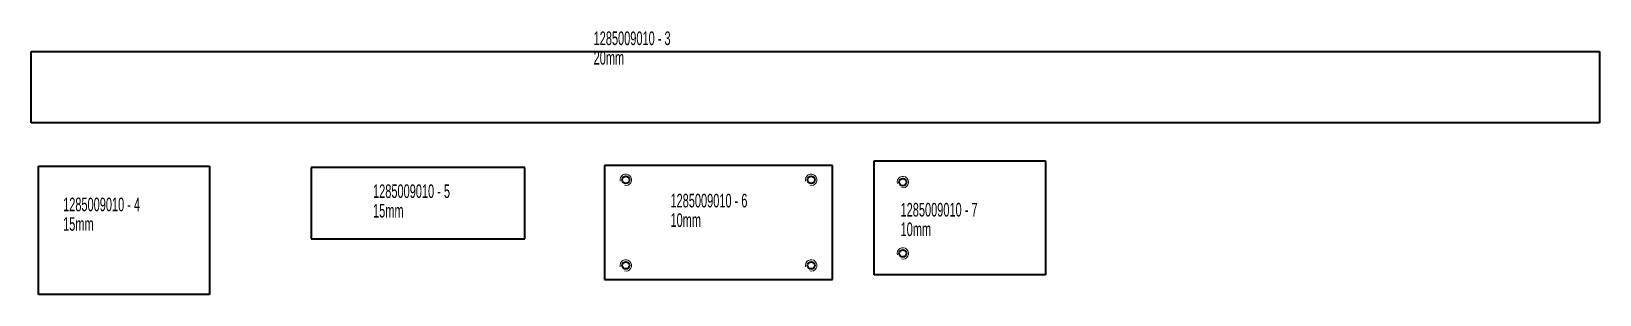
# Model space of a CAD drawing. Header units: millimetres. Extents: x -476 to 624, y 267 to 451.
import ezdxf

# ---------------------------------------------------------------- set-up
doc = ezdxf.new("R2010")
doc.units = ezdxf.units.MM
doc.styles.add('SLDTEXTSTYLE0', font='TXT', dxfattribs={"width": 0.605})

# ---------------------------------------------------------------- blocks, each defined once
blk = doc.blocks.new('SW_NOTE_0')
at = {"color": 0, "linetype": 'Continuous', "lineweight": 0, "attachment_point": 1, "style": 'SLDTEXTSTYLE0'}
for s, insert, char_height in [('1285009010 - 3', (0, 12.3), 9.525), ('20mm', (0, -1.4), 9.53)]:
    blk.add_mtext(s, dxfattribs=dict(at, insert=insert, char_height=char_height))
blk = doc.blocks.new('SW_NOTE_0_1')
at = {"color": 0, "linetype": 'Continuous', "lineweight": 0, "attachment_point": 1, "style": 'SLDTEXTSTYLE0'}
for s, insert, char_height in [('1285009010 - 4', (0, 12.3), 9.525), ('15mm', (0, -1.4), 9.53)]:
    blk.add_mtext(s, dxfattribs=dict(at, insert=insert, char_height=char_height))
blk = doc.blocks.new('SW_NOTE_0_2')
at = {"color": 0, "linetype": 'Continuous', "lineweight": 0, "attachment_point": 1, "style": 'SLDTEXTSTYLE0'}
for s, insert, char_height in [('1285009010 - 5', (0, 12.3), 9.525), ('15mm', (0, -1.4), 9.53)]:
    blk.add_mtext(s, dxfattribs=dict(at, insert=insert, char_height=char_height))
blk = doc.blocks.new('SW_NOTE_0_3')
at = {"color": 0, "linetype": 'Continuous', "lineweight": 0, "attachment_point": 1, "style": 'SLDTEXTSTYLE0'}
for s, insert, char_height in [('1285009010 - 6', (0, 12.3), 9.525), ('10mm', (0, -1.4), 9.53)]:
    blk.add_mtext(s, dxfattribs=dict(at, insert=insert, char_height=char_height))
blk = doc.blocks.new('SW_NOTE_0_4')
at = {"color": 0, "linetype": 'Continuous', "lineweight": 0, "attachment_point": 1, "style": 'SLDTEXTSTYLE0'}
for s, insert, char_height in [('1285009010 - 7', (0, 12.3), 9.525), ('10mm', (0, -1.4), 9.53)]:
    blk.add_mtext(s, dxfattribs=dict(at, insert=insert, char_height=char_height))

msp = doc.modelspace()

# ---------------------------------------------------------------- linework, layer by layer
at = {"color": 7, "linetype": 'Continuous', "lineweight": 35}
for p, q in [((-476.2, 437.2), (623.8, 437.2)), ((-476.2, 387.2), (-476.2, 437.2)), ((623.8, 437.2), (623.8, 387.2)), ((623.8, 387.2), (-476.2, 387.2)), ((-471.2, 356.7), (-351.2, 356.7)), ((-471.2, 266.7), (-471.2, 356.7)), ((-351.2, 356.7), (-351.2, 266.7)), ((-130, 355.8), (-280, 355.8)), ((-280, 355.8), (-280, 305.8)), ((-130, 305.8), (-130, 355.8)), ((-74.2, 357.2), (-74.2, 277.2)), ((85.8, 357.2), (-74.2, 357.2)), ((85.8, 277.2), (85.8, 357.2)), ((115.1, 360.6), (235.1, 360.6)), ((115.1, 280.6), (115.1, 360.6)), ((235.1, 360.6), (235.1, 280.6)), ((-280, 305.8), (-130, 305.8)), ((-74.2, 277.2), (85.8, 277.2)), ((235.1, 280.6), (115.1, 280.6)), ((-351.2, 266.7), (-471.2, 266.7))]:
    msp.add_line(p, q, dxfattribs=at)
for centre in [(-59.2, 347.2), (70.8, 347.2), (135.1, 345.6), (135.1, 295.6), (-59.2, 287.2), (70.8, 287.2)]:
    msp.add_circle(centre, 2.5, dxfattribs=at)
at = {"color": 7, "linetype": 'Continuous', "lineweight": 18}
for centre in [(-59.2, 347.2), (70.8, 347.2), (135.1, 345.6), (135.1, 295.6), (-59.2, 287.2), (70.8, 287.2)]:
    msp.add_arc(centre, 4, 255, 195, dxfattribs=at)

# ---------------------------------------------------------------- block references
at = {"color": 7, "linetype": 'Continuous', "lineweight": 0}
for name, p in [('SW_NOTE_0', (-81.8, 438.9)), ('SW_NOTE_0_2', (-236.5, 331.7)), ('SW_NOTE_0_1', (-453.9, 322.4)), ('SW_NOTE_0_3', (-27.9, 325.1)), ('SW_NOTE_0_4', (133.5, 318.7))]:
    msp.add_blockref(name, p, dxfattribs=at)

doc.saveas('drawing.dxf')
